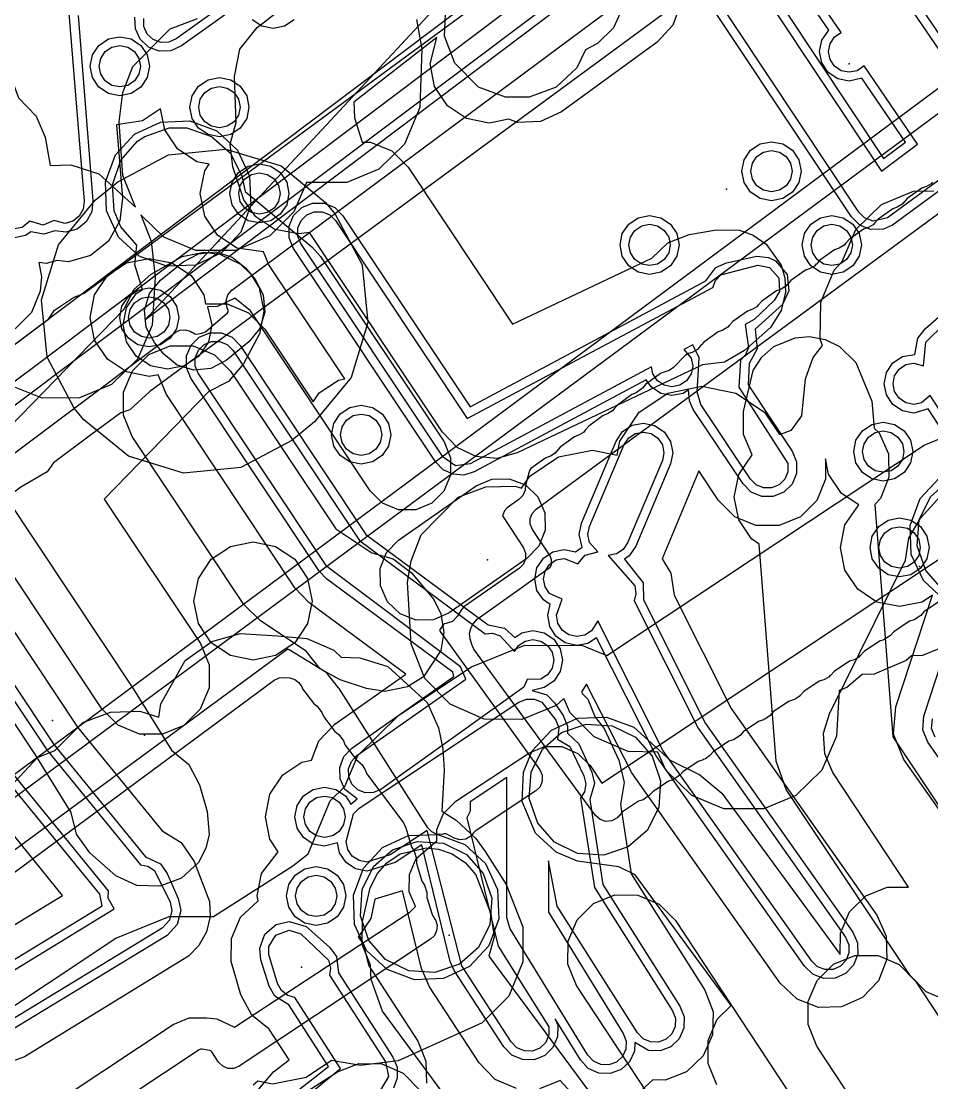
# Model space of a CAD drawing. Header units: metres. Extents: x 8738 to 9560, y -8972 to -7699.
# Drawn here: x 9391.69 to 9422.5, y -7852.86 to -7816.92 of the extents above; entities that cross this region are included whole.
import ezdxf

# ---------------------------------------------------------------- set-up
doc = ezdxf.new("R2010")
doc.units = ezdxf.units.M
for name, color, linetype in [('AI_GREENING_EXCLUSIONS', 1, 'Continuous'), ('AI_GREENING_LAWN', 82, 'Continuous'), ('AI_GREENING_REJECTED', 6, 'Continuous')]:
    doc.layers.add(name, color=color, linetype=linetype)

msp = doc.modelspace()

# ---------------------------------------------------------------- linework, layer by layer
at = {"layer": 'AI_GREENING_EXCLUSIONS'}
for points in [[(9427.791, -7802.943), (9421.407, -7807.764), (9395.87, -7827.048), (9420.413, -7800.619), (9415.448, -7764.895), (9427.791, -7802.943)], [(9407.704, -7814.197), (9408.244, -7813.657), (9409.126, -7813.248), (9410.112, -7813.209), (9411.188, -7813.657), (9411.835, -7814.356), (9412.176, -7815.273), (9412.137, -7816.259), (9411.728, -7817.141), (9411.188, -7817.681), (9410.787, -7817.889), (9410.489, -7818.505), (9409.79, -7819.152), (9408.873, -7819.493), (9408.081, -7819.493), (9407.164, -7819.152), (9406.358, -7818.346), (9406.017, -7817.429), (9406.056, -7816.443), (9406.465, -7815.561), (9407.005, -7815.021), (9407.406, -7814.813), (9407.704, -7814.197)], [(9395.027, -7819.447), (9394.644, -7819.371), (9394.32, -7819.154), (9394.103, -7818.83), (9394.027, -7818.447), (9394.103, -7818.064), (9394.32, -7817.74), (9394.644, -7817.523), (9395.027, -7817.447), (9395.41, -7817.523), (9395.734, -7817.74), (9395.951, -7818.064), (9396.027, -7818.447), (9395.951, -7818.83), (9395.734, -7819.154), (9395.41, -7819.371), (9395.027, -7819.447)], [(9394.759, -7819.094), (9394.532, -7818.942), (9394.38, -7818.715), (9394.327, -7818.447), (9394.38, -7818.179), (9394.532, -7817.952), (9394.759, -7817.8), (9395.027, -7817.747), (9395.295, -7817.8), (9395.522, -7817.952), (9395.674, -7818.179), (9395.727, -7818.447), (9395.674, -7818.715), (9395.522, -7818.942), (9395.295, -7819.094), (9395.027, -7819.147), (9394.759, -7819.094)], [(9398.014, -7820.755), (9397.689, -7820.538), (9397.473, -7820.213), (9397.397, -7819.831), (9397.473, -7819.448), (9397.689, -7819.124), (9398.014, -7818.907), (9398.397, -7818.831), (9398.779, -7818.907), (9399.104, -7819.124), (9399.32, -7819.448), (9399.397, -7819.831), (9399.32, -7820.213), (9399.104, -7820.538), (9398.779, -7820.755), (9398.397, -7820.831), (9398.014, -7820.755)], [(9397.902, -7820.326), (9397.75, -7820.099), (9397.697, -7819.831), (9397.75, -7819.563), (9397.902, -7819.336), (9398.129, -7819.184), (9398.397, -7819.131), (9398.664, -7819.184), (9398.892, -7819.336), (9399.043, -7819.563), (9399.097, -7819.831), (9399.043, -7820.099), (9398.892, -7820.326), (9398.664, -7820.477), (9398.397, -7820.531), (9398.129, -7820.477), (9397.902, -7820.326)], [(9396.409, -7820.335), (9397.395, -7820.296), (9398.312, -7820.637), (9399.011, -7821.284), (9399.42, -7822.166), (9399.459, -7823.152), (9399.118, -7824.069), (9398.471, -7824.768), (9397.589, -7825.177), (9396.603, -7825.216), (9395.686, -7824.875), (9394.987, -7824.228), (9394.578, -7823.346), (9394.539, -7822.36), (9394.88, -7821.443), (9395.527, -7820.744), (9396.409, -7820.335)], [(9397.214, -7828.591), (9396.64, -7828.705), (9396.066, -7828.591), (9395.579, -7828.266), (9395.254, -7827.779), (9395.14, -7827.205), (9395.254, -7826.631), (9395.579, -7826.144), (9395.791, -7826.003), (9395.54, -7825.173), (9395.608, -7824.508), (9395.064, -7823.886), (9394.838, -7823.345), (9394.779, -7822.459), (9395.064, -7821.626), (9395.63, -7820.982), (9395.869, -7820.821), (9396.702, -7820.536), (9397.296, -7820.536), (9398.129, -7820.821), (9398.773, -7821.387), (9399.16, -7822.167), (9399.267, -7822.688), (9401.529, -7824.562), (9401.821, -7824.886), (9405.997, -7831.165), (9406.22, -7831.706), (9406.219, -7832.291), (9405.994, -7832.831), (9405.579, -7833.244), (9405.038, -7833.467), (9404.453, -7833.466), (9403.912, -7833.241), (9403.499, -7832.826), (9399.445, -7826.731), (9398.919, -7826.295), (9398.337, -7826.582), (9397.999, -7826.591), (9398.14, -7827.205), (9398.026, -7827.779), (9397.701, -7828.266), (9397.214, -7828.591)], [(9397.182, -7832.222), (9395.316, -7831.653), (9393.811, -7830.416), (9393.487, -7830.02), (9392.57, -7828.299), (9392.382, -7826.357), (9392.951, -7824.491), (9394.188, -7822.986), (9394.956, -7822.358), (9396.677, -7821.441), (9398.619, -7821.253), (9400.485, -7821.822), (9401.99, -7823.059), (9402.314, -7823.455), (9403.23, -7825.173), (9403.419, -7827.118), (9402.85, -7828.984), (9401.613, -7830.489), (9400.845, -7831.117), (9399.124, -7832.034), (9397.182, -7832.222)], [(9416.371, -7822.707), (9416.154, -7822.383), (9416.078, -7822), (9416.154, -7821.617), (9416.371, -7821.293), (9416.695, -7821.076), (9417.078, -7821), (9417.461, -7821.076), (9417.785, -7821.293), (9418.002, -7821.617), (9418.078, -7822), (9418.002, -7822.383), (9417.785, -7822.707), (9417.461, -7822.924), (9417.078, -7823), (9416.695, -7822.924), (9416.371, -7822.707)], [(9416.583, -7822.495), (9416.431, -7822.268), (9416.378, -7822), (9416.431, -7821.732), (9416.583, -7821.505), (9416.81, -7821.353), (9417.078, -7821.3), (9417.346, -7821.353), (9417.573, -7821.505), (9417.725, -7821.732), (9417.778, -7822), (9417.725, -7822.268), (9417.573, -7822.495), (9417.346, -7822.647), (9417.078, -7822.7), (9416.81, -7822.647), (9416.583, -7822.495)], [(9399.043, -7823.46), (9398.826, -7823.136), (9398.75, -7822.753), (9398.826, -7822.37), (9399.043, -7822.046), (9399.367, -7821.829), (9399.75, -7821.753), (9400.133, -7821.829), (9400.457, -7822.046), (9400.674, -7822.37), (9400.75, -7822.753), (9400.674, -7823.136), (9400.457, -7823.46), (9400.133, -7823.677), (9399.75, -7823.753), (9399.367, -7823.677), (9399.043, -7823.46)], [(9399.255, -7823.248), (9399.103, -7823.021), (9399.05, -7822.753), (9399.103, -7822.485), (9399.255, -7822.258), (9399.482, -7822.106), (9399.75, -7822.053), (9400.018, -7822.106), (9400.245, -7822.258), (9400.397, -7822.485), (9400.45, -7822.753), (9400.397, -7823.021), (9400.245, -7823.248), (9400.018, -7823.4), (9399.75, -7823.453), (9399.482, -7823.4), (9399.255, -7823.248)], [(9406.306, -7832.263), (9405.973, -7832.11), (9405.718, -7831.847), (9400.907, -7824.614), (9400.758, -7824.253), (9400.759, -7823.863), (9400.909, -7823.503), (9401.186, -7823.228), (9401.546, -7823.079), (9401.937, -7823.08), (9402.297, -7823.23), (9402.572, -7823.506), (9406.88, -7829.983), (9414.857, -7825.716), (9415.193, -7825.261), (9415.55, -7825.103), (9416.582, -7824.88), (9416.97, -7824.918), (9417.216, -7825.031), (9417.604, -7825.492), (9417.665, -7826.047), (9417.453, -7826.509), (9416.529, -7827.349), (9416.596, -7828.019), (9416.324, -7828.515), (9416.282, -7829.234), (9417.778, -7831.482), (9417.926, -7831.843), (9417.926, -7832.233), (9417.775, -7832.593), (9417.499, -7832.869), (9417.138, -7833.017), (9416.748, -7833.016), (9416.388, -7832.866), (9416.113, -7832.59), (9414.432, -7830.063), (9414.3, -7829.771), (9414.269, -7829.404), (9414.093, -7829.522), (9413.71, -7829.598), (9413.327, -7829.522), (9413.003, -7829.305), (9412.841, -7829.063), (9407.022, -7832.175), (9406.672, -7832.286), (9406.306, -7832.263)], [(9413.442, -7829.245), (9413.215, -7829.093), (9413.063, -7828.866), (9413.016, -7828.629), (9406.881, -7831.91), (9406.38, -7831.972), (9405.968, -7831.681), (9401.157, -7824.448), (9401.053, -7824.195), (9401.053, -7823.922), (9401.158, -7823.67), (9401.352, -7823.477), (9401.604, -7823.373), (9401.878, -7823.374), (9402.13, -7823.479), (9402.322, -7823.673), (9406.781, -7830.376), (9415.089, -7825.932), (9415.177, -7825.704), (9415.366, -7825.506), (9416.611, -7825.178), (9417.006, -7825.255), (9417.327, -7825.607), (9417.35, -7826.078), (9417.163, -7826.381), (9416.488, -7827.026), (9416.189, -7827.194), (9416.301, -7827.966), (9416.201, -7828.22), (9416.031, -7828.395), (9415.977, -7829.317), (9417.632, -7831.901), (9417.631, -7832.174), (9417.526, -7832.426), (9417.333, -7832.619), (9417.08, -7832.723), (9416.807, -7832.722), (9416.555, -7832.617), (9416.362, -7832.424), (9414.682, -7829.897), (9414.566, -7829.469), (9414.633, -7828.314), (9414.42, -7827.878), (9414.113, -7828.042), (9414.357, -7828.33), (9414.41, -7828.598), (9414.357, -7828.866), (9414.205, -7829.093), (9413.978, -7829.245), (9413.71, -7829.298), (9413.442, -7829.245)], [(9412.246, -7825.204), (9412.029, -7824.88), (9411.953, -7824.497), (9412.029, -7824.114), (9412.246, -7823.79), (9412.57, -7823.573), (9412.953, -7823.497), (9413.336, -7823.573), (9413.66, -7823.79), (9413.877, -7824.114), (9413.953, -7824.497), (9413.877, -7824.88), (9413.66, -7825.204), (9413.336, -7825.421), (9412.953, -7825.497), (9412.57, -7825.421), (9412.246, -7825.204)], [(9418.736, -7825.421), (9418.412, -7825.204), (9418.195, -7824.88), (9418.119, -7824.497), (9418.195, -7824.114), (9418.412, -7823.79), (9418.736, -7823.573), (9419.119, -7823.497), (9419.502, -7823.573), (9419.826, -7823.79), (9420.043, -7824.114), (9420.119, -7824.497), (9420.043, -7824.88), (9419.826, -7825.204), (9419.502, -7825.421), (9419.119, -7825.497), (9418.736, -7825.421)], [(9412.458, -7824.992), (9412.306, -7824.765), (9412.253, -7824.497), (9412.306, -7824.229), (9412.458, -7824.002), (9412.685, -7823.85), (9412.953, -7823.797), (9413.221, -7823.85), (9413.448, -7824.002), (9413.6, -7824.229), (9413.653, -7824.497), (9413.6, -7824.765), (9413.448, -7824.992), (9413.221, -7825.144), (9412.953, -7825.197), (9412.685, -7825.144), (9412.458, -7824.992)], [(9418.624, -7824.992), (9418.472, -7824.765), (9418.419, -7824.497), (9418.472, -7824.229), (9418.624, -7824.002), (9418.851, -7823.85), (9419.119, -7823.797), (9419.387, -7823.85), (9419.614, -7824.002), (9419.766, -7824.229), (9419.819, -7824.497), (9419.766, -7824.765), (9419.614, -7824.992), (9419.387, -7825.144), (9419.119, -7825.197), (9418.851, -7825.144), (9418.624, -7824.992)], [(9396.97, -7828.569), (9396.519, -7828.198), (9396.196, -7827.804), (9395.921, -7827.287), (9395.864, -7826.705), (9396.035, -7826.145), (9396.407, -7825.693), (9397.172, -7825.067), (9397.689, -7824.792), (9398.271, -7824.735), (9398.831, -7824.906), (9399.282, -7825.277), (9399.605, -7825.671), (9399.88, -7826.187), (9399.937, -7826.77), (9399.766, -7827.33), (9399.394, -7827.782), (9398.629, -7828.408), (9398.112, -7828.683), (9397.53, -7828.74), (9396.97, -7828.569)], [(9395.317, -7827.657), (9395.1, -7827.333), (9395.024, -7826.95), (9395.1, -7826.567), (9395.317, -7826.243), (9395.641, -7826.026), (9396.024, -7825.95), (9396.407, -7826.026), (9396.731, -7826.243), (9396.948, -7826.567), (9397.024, -7826.95), (9396.948, -7827.333), (9396.731, -7827.657), (9396.407, -7827.874), (9396.024, -7827.95), (9395.641, -7827.874), (9395.317, -7827.657)], [(9395.529, -7827.445), (9395.377, -7827.218), (9395.324, -7826.95), (9395.377, -7826.682), (9395.529, -7826.455), (9395.756, -7826.303), (9396.024, -7826.25), (9396.292, -7826.303), (9396.519, -7826.455), (9396.671, -7826.682), (9396.724, -7826.95), (9396.671, -7827.218), (9396.519, -7827.445), (9396.292, -7827.597), (9396.024, -7827.65), (9395.756, -7827.597), (9395.529, -7827.445)], [(9401.03, -7844.239), (9400.954, -7843.856), (9401.03, -7843.473), (9401.247, -7843.149), (9401.571, -7842.932), (9401.954, -7842.856), (9402.337, -7842.932), (9402.661, -7843.149), (9402.849, -7843.43), (9403.058, -7843.254), (9402.636, -7842.931), (9402.478, -7842.574), (9402.469, -7842.184), (9402.61, -7841.82), (9402.879, -7841.538), (9406.331, -7839.113), (9406.298, -7838.966), (9402.024, -7835.798), (9401.786, -7835.549), (9397.435, -7829.006), (9397.286, -7828.645), (9397.287, -7828.255), (9397.437, -7827.895), (9397.713, -7827.619), (9398.074, -7827.471), (9398.464, -7827.472), (9398.825, -7827.622), (9399.1, -7827.898), (9403.355, -7834.295), (9407.489, -7837.359), (9408.043, -7837.468), (9408.389, -7837.788), (9408.624, -7837.63), (9409.007, -7837.554), (9409.39, -7837.63), (9409.714, -7837.847), (9409.931, -7838.171), (9410.007, -7838.554), (9409.931, -7838.937), (9409.714, -7839.261), (9409.39, -7839.478), (9408.983, -7839.581), (9409.474, -7839.732), (9409.749, -7840.008), (9410.026, -7840.425), (9410.175, -7840.786), (9410.174, -7841.029), (9410.562, -7841.39), (9411.002, -7842.349), (9411.09, -7842.729), (9410.928, -7843.271), (9411.37, -7846.15), (9413.979, -7850.265), (9414.119, -7850.629), (9414.11, -7851.019), (9413.952, -7851.376), (9413.669, -7851.645), (9413.305, -7851.785), (9412.915, -7851.776), (9412.448, -7851.502), (9412.436, -7851.799), (9412.274, -7852.154), (9411.988, -7852.419), (9411.622, -7852.555), (9411.232, -7852.54), (9410.877, -7852.377), (9410.612, -7852.091), (9409.754, -7850.696), (9409.842, -7850.917), (9409.838, -7851.307), (9409.684, -7851.666), (9409.405, -7851.938), (9409.043, -7852.083), (9408.653, -7852.079), (9408.294, -7851.925), (9408.021, -7851.646), (9406.342, -7849.068), (9406.209, -7848.76), (9405.241, -7844.805), (9404.345, -7845.401), (9403.389, -7845.694), (9403.006, -7845.618), (9402.682, -7845.401), (9402.465, -7845.077), (9402.398, -7844.739), (9401.954, -7844.856), (9401.571, -7844.78), (9401.247, -7844.563), (9401.03, -7844.239)], [(9401.338, -7838.253), (9399.787, -7837.223), (9399.228, -7836.665), (9395.447, -7830.98), (9395.15, -7830.258), (9395.152, -7829.478), (9395.452, -7828.758), (9396.005, -7828.207), (9396.726, -7827.91), (9397.507, -7827.912), (9398.227, -7828.212), (9398.778, -7828.765), (9402.335, -7834.114), (9403.55, -7834.92), (9404.275, -7835.119), (9404.892, -7835.598), (9405.651, -7836.497), (9405.889, -7836.982), (9405.991, -7837.613), (9405.893, -7838.233), (9405.301, -7839.125), (9404.757, -7839.461), (9403.991, -7839.613), (9403.372, -7839.515), (9402.484, -7839.226), (9401.803, -7838.844), (9401.338, -7838.253)], [(9403.052, -7841.783), (9406.734, -7839.196), (9406.559, -7838.786), (9402.036, -7835.382), (9397.684, -7828.84), (9397.58, -7828.587), (9397.581, -7828.314), (9397.686, -7828.062), (9397.88, -7827.869), (9398.132, -7827.765), (9398.405, -7827.766), (9398.657, -7827.871), (9398.85, -7828.064), (9403.134, -7834.505), (9407.392, -7837.661), (9407.636, -7837.644), (9407.895, -7837.729), (9408.377, -7838.261), (9408.512, -7838.059), (9408.739, -7837.907), (9409.007, -7837.854), (9409.275, -7837.907), (9409.502, -7838.059), (9409.654, -7838.286), (9409.707, -7838.554), (9409.654, -7838.822), (9409.502, -7839.049), (9409.275, -7839.201), (9408.806, -7839.214), (9408.697, -7839.469), (9403.856, -7842.929), (9403.607, -7843.039), (9403.334, -7843.046), (9403.079, -7842.947), (9402.881, -7842.758), (9402.771, -7842.509), (9402.764, -7842.236), (9402.863, -7841.981), (9403.052, -7841.783)], [(9402.809, -7831.845), (9402.485, -7831.628), (9402.268, -7831.304), (9402.192, -7830.921), (9402.268, -7830.538), (9402.485, -7830.214), (9402.809, -7829.997), (9403.192, -7829.921), (9403.575, -7829.997), (9403.899, -7830.214), (9404.116, -7830.538), (9404.192, -7830.921), (9404.116, -7831.304), (9403.899, -7831.628), (9403.575, -7831.845), (9403.192, -7831.921), (9402.809, -7831.845)], [(9402.924, -7831.568), (9402.697, -7831.416), (9402.545, -7831.189), (9402.492, -7830.921), (9402.545, -7830.653), (9402.697, -7830.426), (9402.924, -7830.274), (9403.192, -7830.221), (9403.46, -7830.274), (9403.687, -7830.426), (9403.839, -7830.653), (9403.892, -7830.921), (9403.839, -7831.189), (9403.687, -7831.416), (9403.46, -7831.568), (9403.192, -7831.621), (9402.924, -7831.568)], [(9409.357, -7836.515), (9409.14, -7836.191), (9409.064, -7835.808), (9409.14, -7835.425), (9409.357, -7835.101), (9409.681, -7834.884), (9410.064, -7834.808), (9410.45, -7834.887), (9410.667, -7834.729), (9410.564, -7834.301), (9410.643, -7833.918), (9411.818, -7831.14), (9412.037, -7830.818), (9412.363, -7830.603), (9412.746, -7830.53), (9413.122, -7830.606), (9413.446, -7830.823), (9413.663, -7831.147), (9413.739, -7831.53), (9413.663, -7831.913), (9412.485, -7834.698), (9412.266, -7835.02), (9412.098, -7835.131), (9412.731, -7835.942), (9412.743, -7836.508), (9414.849, -7840.703), (9419.827, -7847.766), (9419.985, -7848.123), (9419.995, -7848.513), (9419.854, -7848.877), (9419.585, -7849.16), (9419.229, -7849.318), (9418.839, -7849.328), (9418.474, -7849.187), (9418.192, -7848.918), (9413.172, -7841.794), (9411.156, -7837.804), (9410.864, -7837.988), (9410.48, -7838.054), (9410.099, -7837.967), (9409.781, -7837.742), (9409.573, -7837.411), (9409.507, -7837.027), (9409.589, -7836.67), (9409.357, -7836.515)], [(9420.858, -7832.495), (9420.475, -7832.419), (9420.151, -7832.202), (9419.934, -7831.878), (9419.858, -7831.495), (9419.934, -7831.112), (9420.151, -7830.788), (9420.475, -7830.571), (9420.858, -7830.495), (9421.241, -7830.571), (9421.565, -7830.788), (9421.782, -7831.112), (9421.858, -7831.495), (9421.782, -7831.878), (9421.565, -7832.202), (9421.241, -7832.419), (9420.858, -7832.495)], [(9409.569, -7836.303), (9409.417, -7836.076), (9409.364, -7835.808), (9409.417, -7835.54), (9409.569, -7835.313), (9409.796, -7835.161), (9410.064, -7835.108), (9410.528, -7835.292), (9410.774, -7835.004), (9411.196, -7834.888), (9410.915, -7834.571), (9410.864, -7834.303), (9410.919, -7834.035), (9412.094, -7831.257), (9412.248, -7831.031), (9412.476, -7830.881), (9412.744, -7830.83), (9413.007, -7830.883), (9413.234, -7831.035), (9413.386, -7831.262), (9413.439, -7831.53), (9413.386, -7831.798), (9412.209, -7834.581), (9412.055, -7834.807), (9411.827, -7834.957), (9411.553, -7835.007), (9412.448, -7836.043), (9412.488, -7836.314), (9412.429, -7836.551), (9414.591, -7840.858), (9419.581, -7847.939), (9419.692, -7848.189), (9419.699, -7848.462), (9419.601, -7848.717), (9419.412, -7848.914), (9419.163, -7849.025), (9418.89, -7849.032), (9418.635, -7848.934), (9418.437, -7848.745), (9413.417, -7841.621), (9411.199, -7837.221), (9410.988, -7837.562), (9410.757, -7837.708), (9410.488, -7837.754), (9410.222, -7837.693), (9409.999, -7837.535), (9409.853, -7837.304), (9409.807, -7837.035), (9409.991, -7836.493), (9409.569, -7836.303)], [(9420.59, -7832.142), (9420.363, -7831.99), (9420.211, -7831.763), (9420.158, -7831.495), (9420.211, -7831.227), (9420.363, -7831), (9420.59, -7830.848), (9420.858, -7830.795), (9421.126, -7830.848), (9421.353, -7831), (9421.505, -7831.227), (9421.558, -7831.495), (9421.505, -7831.763), (9421.353, -7831.99), (9421.126, -7832.142), (9420.858, -7832.195), (9420.59, -7832.142)], [(9423.639, -7831.968), (9424.625, -7831.929), (9425.542, -7832.27), (9426.241, -7832.917), (9426.65, -7833.799), (9426.689, -7834.785), (9426.348, -7835.702), (9425.701, -7836.401), (9424.819, -7836.81), (9423.833, -7836.849), (9422.916, -7836.508), (9422.217, -7835.861), (9421.808, -7834.979), (9421.769, -7833.993), (9422.11, -7833.076), (9422.757, -7832.377), (9423.639, -7831.968)], [(9404.052, -7834.911), (9404.457, -7834.489), (9407.081, -7832.657), (9407.617, -7832.423), (9408.203, -7832.411), (9408.748, -7832.624), (9409.17, -7833.029), (9409.405, -7833.565), (9409.417, -7834.15), (9409.204, -7834.695), (9408.798, -7835.118), (9406.174, -7836.949), (9405.638, -7837.184), (9405.053, -7837.196), (9404.508, -7836.983), (9404.086, -7836.577), (9403.851, -7836.041), (9403.839, -7835.456), (9404.052, -7834.911)], [(9421.027, -7835.662), (9420.703, -7835.445), (9420.486, -7835.121), (9420.41, -7834.738), (9420.486, -7834.355), (9420.703, -7834.031), (9421.027, -7833.814), (9421.41, -7833.738), (9421.793, -7833.814), (9422.117, -7834.031), (9422.334, -7834.355), (9422.41, -7834.738), (9422.334, -7835.121), (9422.117, -7835.445), (9421.793, -7835.662), (9421.41, -7835.738), (9421.027, -7835.662)], [(9420.915, -7835.233), (9420.763, -7835.006), (9420.71, -7834.738), (9420.763, -7834.47), (9420.915, -7834.243), (9421.142, -7834.091), (9421.41, -7834.038), (9421.678, -7834.091), (9421.905, -7834.243), (9422.057, -7834.47), (9422.11, -7834.738), (9422.057, -7835.006), (9421.905, -7835.233), (9421.678, -7835.385), (9421.41, -7835.438), (9421.142, -7835.385), (9420.915, -7835.233)], [(9400.299, -7834.704), (9400.948, -7835.138), (9401.382, -7835.787), (9401.534, -7836.552), (9401.382, -7837.317), (9400.948, -7837.966), (9400.299, -7838.4), (9399.534, -7838.552), (9398.769, -7838.4), (9398.12, -7837.966), (9397.686, -7837.317), (9397.534, -7836.552), (9397.686, -7835.787), (9398.12, -7835.138), (9398.769, -7834.704), (9399.534, -7834.552), (9400.299, -7834.704)], [(9408.782, -7839.875), (9409.055, -7839.876), (9409.307, -7839.981), (9409.776, -7840.591), (9409.88, -7840.843), (9409.834, -7841.226), (9410.257, -7841.475), (9410.729, -7842.472), (9410.79, -7842.738), (9410.745, -7843.008), (9410.616, -7843.215), (9411.083, -7846.257), (9413.725, -7850.425), (9413.824, -7850.68), (9413.817, -7850.953), (9413.706, -7851.203), (9413.509, -7851.391), (9413.254, -7851.49), (9412.981, -7851.483), (9412.731, -7851.373), (9412.543, -7851.175), (9409.822, -7846.883), (9409.527, -7845.35), (9409.527, -7847.083), (9412.06, -7851.2), (9412.155, -7851.456), (9412.145, -7851.729), (9412.031, -7851.978), (9411.83, -7852.163), (9411.574, -7852.258), (9411.301, -7852.248), (9411.053, -7852.134), (9410.867, -7851.934), (9408.231, -7847.648), (9408.127, -7847.281), (9408.127, -7842.527), (9406.884, -7843.353), (9406.878, -7843.672), (9406.767, -7843.89), (9407.832, -7848.24), (9409.547, -7850.972), (9409.544, -7851.245), (9409.437, -7851.496), (9409.241, -7851.687), (9408.988, -7851.789), (9408.715, -7851.785), (9408.463, -7851.678), (9408.273, -7851.482), (9406.594, -7848.904), (9405.431, -7844.319), (9404.179, -7845.151), (9403.389, -7845.394), (9403.121, -7845.341), (9402.894, -7845.189), (9402.742, -7844.962), (9402.689, -7844.694), (9402.934, -7843.761), (9403.127, -7843.569), (9408.529, -7839.979), (9408.782, -7839.875)], [(9410.805, -7840.721), (9411.691, -7840.78), (9412.471, -7841.167), (9413.037, -7841.811), (9413.322, -7842.644), (9413.263, -7843.53), (9412.876, -7844.31), (9412.232, -7844.876), (9411.399, -7845.161), (9410.513, -7845.102), (9409.733, -7844.715), (9409.167, -7844.071), (9408.882, -7843.238), (9408.941, -7842.352), (9409.328, -7841.572), (9409.972, -7841.006), (9410.805, -7840.721)], [(9401.686, -7844.503), (9401.459, -7844.351), (9401.307, -7844.124), (9401.254, -7843.856), (9401.307, -7843.588), (9401.459, -7843.361), (9401.686, -7843.209), (9401.954, -7843.156), (9402.222, -7843.209), (9402.449, -7843.361), (9402.601, -7843.588), (9402.654, -7843.856), (9402.601, -7844.124), (9402.449, -7844.351), (9402.222, -7844.503), (9401.954, -7844.556), (9401.686, -7844.503)], [(9404.8, -7844.492), (9405.786, -7844.453), (9406.703, -7844.794), (9407.402, -7845.441), (9407.811, -7846.323), (9407.85, -7847.309), (9407.509, -7848.226), (9406.862, -7848.925), (9405.98, -7849.334), (9404.994, -7849.373), (9404.077, -7849.032), (9403.378, -7848.385), (9402.969, -7847.503), (9402.93, -7846.517), (9403.271, -7845.6), (9403.918, -7844.901), (9404.8, -7844.492)], [(9405.979, -7844.752), (9406.759, -7845.139), (9407.325, -7845.783), (9407.61, -7846.616), (9407.551, -7847.502), (9407.164, -7848.282), (9406.52, -7848.848), (9405.687, -7849.133), (9404.801, -7849.074), (9404.021, -7848.687), (9403.455, -7848.044), (9403.17, -7847.21), (9403.228, -7846.324), (9403.616, -7845.544), (9404.259, -7844.978), (9405.093, -7844.693), (9405.979, -7844.752)], [(9401.289, -7847.462), (9400.965, -7847.246), (9400.748, -7846.921), (9400.672, -7846.539), (9400.748, -7846.156), (9400.965, -7845.831), (9401.289, -7845.615), (9401.672, -7845.539), (9402.055, -7845.615), (9402.379, -7845.831), (9402.596, -7846.156), (9402.672, -7846.539), (9402.596, -7846.921), (9402.379, -7847.246), (9402.055, -7847.462), (9401.672, -7847.539), (9401.289, -7847.462)], [(9401.404, -7847.185), (9401.177, -7847.034), (9401.025, -7846.806), (9400.972, -7846.539), (9401.025, -7846.271), (9401.177, -7846.044), (9401.404, -7845.892), (9401.672, -7845.839), (9401.94, -7845.892), (9402.167, -7846.044), (9402.319, -7846.271), (9402.372, -7846.539), (9402.319, -7846.806), (9402.167, -7847.034), (9401.94, -7847.185), (9401.672, -7847.239), (9401.404, -7847.185)], [(9400.758, -7847.7), (9401.156, -7847.825), (9402.086, -7848.716), (9402.155, -7848.98), (9402.121, -7849.222), (9404.016, -7852.16), (9404.118, -7852.656), (9403.858, -7853.091), (9401.648, -7854.749), (9401.375, -7854.769), (9401.116, -7854.683), (9400.909, -7854.505), (9400.786, -7854.261), (9400.766, -7853.988), (9400.852, -7853.729), (9402.492, -7852.381), (9400.945, -7849.981), (9400.71, -7849.912), (9400.498, -7849.74), (9400.367, -7849.5), (9400.069, -7848.526), (9400.074, -7848.253), (9400.31, -7847.863), (9400.758, -7847.7)]]:
    msp.add_lwpolyline(points, close=True, dxfattribs=at)
for points in [[(9333.088, -7871.645), (9364.359, -7848.05), (9391.502, -7827.84), (9428.723, -7799.764)], [(9333.683, -7872.449), (9364.962, -7848.849), (9392.102, -7828.64), (9429.904, -7800.137)], [(9335.234, -7870.01), (9362.139, -7849.734), (9362.899, -7849.006), (9363.245, -7848.891), (9365.487, -7847.211), (9365.693, -7846.912), (9366.61, -7846.383), (9389.296, -7829.48), (9390.041, -7828.782), (9390.381, -7828.672), (9391.693, -7827.695), (9392.609, -7827.004), (9392.813, -7826.704), (9393.465, -7826.275), (9393.817, -7826.132), (9424.276, -7803.709)], [(9335.234, -7870.01), (9362.139, -7849.734), (9362.899, -7849.006), (9363.245, -7848.891), (9365.487, -7847.211), (9365.693, -7846.912), (9366.61, -7846.383), (9389.296, -7829.48), (9390.041, -7828.782), (9390.381, -7828.672), (9391.693, -7827.695), (9392.609, -7827.004), (9392.813, -7826.704), (9393.465, -7826.275), (9393.817, -7826.132), (9424.276, -7803.709)], [(9427.307, -7806.445), (9396.043, -7829.461), (9395.367, -7830.08), (9395.065, -7830.18), (9394.084, -7830.902), (9392.779, -7831.876), (9392.573, -7832.175), (9391.673, -7832.697), (9368.959, -7849.621), (9368.225, -7850.305), (9367.899, -7850.411), (9366.754, -7851.264), (9365.644, -7852.1), (9365.452, -7852.383), (9364.585, -7852.899), (9337.717, -7873.147)], [(9427.307, -7806.445), (9396.043, -7829.461), (9395.367, -7830.08), (9395.065, -7830.18), (9394.084, -7830.902), (9392.779, -7831.876), (9392.573, -7832.175), (9391.673, -7832.697), (9368.959, -7849.621), (9368.225, -7850.305), (9367.899, -7850.411), (9366.754, -7851.264), (9365.644, -7852.1), (9365.452, -7852.383), (9364.585, -7852.899), (9337.717, -7873.147)], [(9418.607, -7811.837), (9423.171, -7818.515)], [(9418.854, -7811.668), (9423.203, -7818.029)], [(9415.036, -7813.319), (9420.795, -7821.996), (9422.022, -7821.087), (9420.209, -7818.434), (9419.974, -7818.597), (9419.706, -7818.65), (9419.438, -7818.597), (9419.211, -7818.445), (9419.059, -7818.218), (9419.006, -7817.95), (9419.059, -7817.682), (9419.211, -7817.455), (9419.437, -7817.304), (9416.625, -7813.191)], [(9415.286, -7813.153), (9420.87, -7821.567), (9421.612, -7821.018), (9420.128, -7818.848), (9419.706, -7818.95), (9419.323, -7818.874), (9418.999, -7818.657), (9418.782, -7818.333), (9418.706, -7817.95), (9418.782, -7817.567), (9419.021, -7817.228), (9416.378, -7813.36)], [(9414.006, -7816.32), (9413.737, -7817.053), (9413.208, -7817.627), (9409.968, -7819.987), (9409.259, -7820.314), (9408.48, -7820.346), (9408.187, -7820.238), (9407.526, -7820.37), (9406.761, -7820.218), (9406.112, -7819.784), (9405.678, -7819.135), (9405.526, -7818.37), (9405.753, -7817.473), (9402.944, -7819.66), (9402.965, -7820.195), (9403.225, -7821.013), (9403.511, -7821.013), (9404.231, -7821.313), (9404.782, -7821.866), (9408.317, -7827.182), (9413.024, -7824.943), (9413.568, -7824.424), (9414.295, -7824.142), (9415.215, -7823.981), (9415.996, -7824), (9416.453, -7824.162), (9416.9, -7824.467), (9417.408, -7825.186), (9417.53, -7825.607), (9417.555, -7826.092), (9417.408, -7826.717), (9417.045, -7827.291), (9416.166, -7828.074), (9415.488, -7828.461), (9414.742, -7828.555), (9408.471, -7831.539), (9407.786, -7831.725), (9407.079, -7831.66), (9406.439, -7831.352), (9405.947, -7830.84), (9401.448, -7824.073), (9401.081, -7824.123), (9400.276, -7823.979), (9399.627, -7823.545), (9399.226, -7822.97), (9398.851, -7821.854), (9398.762, -7821.079), (9398.969, -7820.355), (9398.906, -7818.794), (9398.906, -7818.794), (9399.09, -7817.872), (9399.676, -7817.136), (9404.508, -7813.372)], [(9422.786, -7822.637), (9421.172, -7823.83), (9420.861, -7823.967), (9420.421, -7823.977), (9420.061, -7823.827), (9419.786, -7823.55), (9413.62, -7814.259)], [(9422.813, -7822.244), (9421.006, -7823.58), (9420.516, -7823.689), (9420.228, -7823.578), (9420.036, -7823.384), (9413.87, -7814.093)], [(9401.024, -7814.585), (9396.935, -7817.516), (9396.686, -7817.629), (9396.413, -7817.638), (9396.157, -7817.542), (9395.958, -7817.355), (9395.845, -7817.106), (9395.836, -7816.833)], [(9393.259, -7816.083), (9393.821, -7823.013), (9393.79, -7823.284), (9393.657, -7823.523), (9393.443, -7823.693), (9393.18, -7823.767), (9392.797, -7823.673), (9392.433, -7823.828), (9391.982, -7823.697), (9391.719, -7823.903), (9391.451, -7823.956)], [(9389.819, -7816.46), (9390.544, -7817.263), (9390.853, -7818.051), (9391.218, -7818.462), (9391.601, -7819.511), (9392.197, -7820.14), (9392.497, -7820.85), (9392.675, -7821.803), (9393.366, -7821.784), (9394.315, -7822.084), (9395.559, -7823.218), (9395.129, -7822.148), (9395.001, -7820.329), (9395.131, -7819.331), (9395.47, -7818.456), (9396.729, -7817.177), (9397.66, -7816.827)], [(9399.232, -7816.238), (9397.11, -7817.76), (9396.754, -7817.921), (9396.364, -7817.934), (9395.999, -7817.796), (9395.714, -7817.53), (9395.553, -7817.174), (9395.54, -7816.784)], [(9393.613, -7816.732), (9394.12, -7822.989), (9394.076, -7823.376), (9393.886, -7823.717), (9393.58, -7823.96), (9393.205, -7824.066), (9392.825, -7824.022), (9392.457, -7824.127), (9392.021, -7824.055), (9391.834, -7824.18), (9391.451, -7824.256)], [(9405.063, -7816.866), (9405.245, -7817.855), (9405.18, -7819.847), (9404.665, -7821.079), (9403.788, -7821.934), (9402.704, -7822.387), (9401.349, -7822.385), (9400.916, -7823.38), (9400.106, -7824.19), (9398.955, -7824.688), (9397.605, -7824.688), (9396.521, -7824.235), (9395.741, -7823.476), (9396.087, -7824.37), (9396.22, -7825.587), (9396.126, -7827.213), (9395.628, -7828.364), (9394.751, -7829.219), (9393.667, -7829.672), (9392.398, -7829.689), (9391.493, -7829.327)], [(9400.925, -7816.875), (9400.601, -7817.092), (9400.218, -7817.168), (9399.835, -7817.092), (9399.511, -7816.875)], [(9399.721, -7853.088), (9400.23, -7852.497), (9400.756, -7852.087), (9400.084, -7851.045), (9399.499, -7850.572), (9399.126, -7849.887), (9398.79, -7848.759), (9398.803, -7847.978), (9399.113, -7847.262), (9399.706, -7846.707), (9399.672, -7846.539), (9399.824, -7845.773), (9400.385, -7845.039), (9400.106, -7844.621), (9399.954, -7843.856), (9400.106, -7843.091), (9400.54, -7842.442), (9401.189, -7842.008), (9401.51, -7841.944), (9401.766, -7841.284), (9402.304, -7840.72), (9404.707, -7839.032), (9401.428, -7836.602), (9400.954, -7836.102), (9396.602, -7829.56), (9396.326, -7828.89), (9396.024, -7828.95), (9395.259, -7828.798), (9394.61, -7828.364), (9394.176, -7827.715), (9394.024, -7826.95), (9394.176, -7826.185), (9394.61, -7825.536), (9395.259, -7825.102), (9396.024, -7824.95), (9396.789, -7825.102), (9397.438, -7825.536), (9397.872, -7826.185), (9397.932, -7826.49), (9398.662, -7826.491), (9399.382, -7826.791), (9399.933, -7827.344), (9401.574, -7829.812), (9401.778, -7829.507), (9402.427, -7829.073), (9402.643, -7829.03), (9400.074, -7825.168), (9399.892, -7824.725), (9398.985, -7824.601), (9398.336, -7824.167), (9397.902, -7823.518), (9397.75, -7822.753), (9397.902, -7821.988), (9398.053, -7821.762), (9397.631, -7821.678), (9396.982, -7821.245), (9396.549, -7820.596), (9396.407, -7819.884), (9395.792, -7820.295), (9394.916, -7820.425), (9395.117, -7822.908), (9395.027, -7823.683), (9394.648, -7824.365), (9394.036, -7824.849), (9393.286, -7825.063), (9392.906, -7825.019), (9392.538, -7825.124), (9392.282, -7825.094), (9392.373, -7825.58), (9392.336, -7826.065), (9392.035, -7826.785), (9391.482, -7827.335)], [(9422.928, -7838.089), (9422.191, -7838.397), (9421.818, -7838.414), (9421.638, -7838.572), (9420.554, -7839.025), (9420.144, -7839.042), (9419.623, -7839.486), (9419.363, -7839.587), (9419.273, -7841.126), (9418.775, -7842.276), (9417.898, -7843.132), (9416.814, -7843.585), (9415.463, -7843.585), (9414.38, -7843.132), (9413.503, -7842.276), (9413.231, -7841.668), (9412.228, -7841.651), (9411.078, -7841.153), (9410.268, -7840.343), (9410.048, -7839.858), (9409.79, -7840.095), (9408.625, -7840.564), (9408.625, -7840.564), (9407.356, -7840.548), (9406.205, -7840.05), (9405.35, -7839.172), (9404.88, -7838.007), (9404.765, -7835.918), (9404.881, -7835.191), (9405.221, -7834.316), (9406.48, -7833.037), (9407.411, -7832.686), (9408.405, -7832.66), (9408.623, -7832.729), (9408.896, -7832.321), (9409.869, -7831.671), (9411.017, -7831.442), (9411.855, -7831.609), (9411.949, -7831.135), (9412.599, -7830.162), (9413.573, -7829.512), (9414.721, -7829.283), (9415.869, -7829.512), (9416.842, -7830.162), (9417.346, -7830.916), (9417.749, -7830.764), (9418.107, -7830.279), (9418.23, -7829.027), (9418.491, -7828.303), (9418.802, -7827.906), (9418.727, -7827.692), (9418.741, -7826.434), (9419.195, -7825.351), (9419.467, -7825.06), (9419.934, -7823.978), (9420.802, -7823.129), (9421.885, -7822.675), (9422.565, -7822.661)], [(9390.51, -7831.472), (9395.171, -7826.676), (9395.171, -7826.676), (9395.501, -7826), (9396.085, -7825.482), (9397.135, -7824.89), (9397.872, -7824.738), (9398.408, -7824.804), (9399.109, -7825.145), (9399.458, -7825.484), (9399.737, -7825.946), (9399.9, -7826.738), (9399.748, -7827.503), (9399.207, -7828.517), (9398.706, -7829.115), (9398.04, -7829.464), (9394.503, -7833.103), (9397.754, -7837.99), (9398.051, -7838.711), (9398.049, -7839.492), (9397.749, -7840.212), (9397.196, -7840.763), (9396.474, -7841.06), (9395.694, -7841.058), (9394.974, -7840.758), (9394.423, -7840.205), (9390.279, -7833.974)], [(9422.866, -7830.79), (9422.383, -7830.043), (9421.888, -7830.194), (9421.505, -7830.118), (9421.181, -7829.901), (9420.964, -7829.577), (9420.888, -7829.194), (9420.964, -7828.811), (9421.181, -7828.487), (9421.505, -7828.27), (9421.928, -7828.202), (9422.028, -7827.655), (9422.282, -7827.323), (9422.739, -7826.933)], [(9423.186, -7830.732), (9422.448, -7829.592), (9422.156, -7829.841), (9421.888, -7829.894), (9421.62, -7829.841), (9421.393, -7829.689), (9421.241, -7829.462), (9421.188, -7829.194), (9421.241, -7828.926), (9421.393, -7828.699), (9421.62, -7828.547), (9421.888, -7828.494), (9422.219, -7828.59), (9422.299, -7827.784), (9422.934, -7827.162)], [(9423.034, -7850.089), (9422.314, -7849.789), (9421.763, -7849.236), (9417.568, -7842.93), (9417.24, -7841.979), (9416.661, -7834.622), (9416.401, -7834.448), (9415.967, -7833.799), (9415.815, -7833.034), (9415.967, -7832.269), (9415.967, -7832.269), (9416.424, -7831.605), (9416.133, -7830.912), (9416.13, -7830.131), (9416.459, -7828.752), (9416.751, -7828.298), (9417.154, -7827.938), (9417.874, -7827.637), (9418.358, -7827.599), (9418.89, -7827.695), (9419.377, -7827.93), (9419.931, -7828.479), (9420.471, -7829.79), (9420.555, -7830.703), (9420.717, -7830.859), (9421.03, -7831.573), (9421.045, -7832.354), (9420.761, -7833.08), (9420.568, -7833.282), (9421.187, -7841.148), (9425.093, -7847.021)], [(9388.102, -7854.24), (9388.854, -7852.44), (9390.238, -7851.064), (9394.894, -7847.973), (9396.699, -7847.231), (9398.195, -7847.236), (9400.878, -7845.514), (9401.399, -7845.109), (9402.147, -7843.319), (9402.642, -7842.828), (9403.08, -7841.785), (9404.466, -7840.412), (9406.93, -7838.782), (9408.736, -7838.044), (9410.687, -7838.054), (9411.506, -7838.398), (9422.239, -7831.271), (9424.044, -7830.529)], [(9425.498, -7847.513), (9421.552, -7841.913), (9421.209, -7841.058), (9421.286, -7840.14), (9422.522, -7836.354), (9422.175, -7836.586), (9421.41, -7836.738), (9420.645, -7836.586), (9419.996, -7836.152), (9419.562, -7835.503), (9419.41, -7834.738), (9419.562, -7833.973), (9420.03, -7833.301), (9419.444, -7832.909), (9419.01, -7832.26), (9418.907, -7831.743), (9418.906, -7832.43), (9418.606, -7833.151), (9418.053, -7833.701), (9417.331, -7833.998), (9416.551, -7833.997), (9415.831, -7833.697), (9415.28, -7833.144), (9414.616, -7832.146), (9413.382, -7835.122), (9413.672, -7835.606), (9413.783, -7836.349), (9415.71, -7840.188), (9420.644, -7847.19), (9420.961, -7847.903), (9420.98, -7848.684), (9420.699, -7849.412), (9420.161, -7849.977), (9419.448, -7850.293), (9418.668, -7850.313), (9417.94, -7850.032), (9417.374, -7849.494), (9412.354, -7842.37), (9410.822, -7839.368), (9410.652, -7839.623), (9410.679, -7839.691), (9410.859, -7839.871), (9411.113, -7840.489), (9411.417, -7840.871), (9411.914, -7841.938), (9412.09, -7842.698), (9411.966, -7843.44), (9412.327, -7845.791), (9414.823, -7849.729), (9415.104, -7850.457), (9415.086, -7851.237), (9414.77, -7851.951), (9414.205, -7852.489), (9413.477, -7852.771), (9413.061, -7852.761), (9412.511, -7853.271)], [(9422.86, -7836.163), (9422.294, -7835.519), (9422.009, -7834.686), (9422.068, -7833.8), (9422.455, -7833.02), (9422.455, -7833.02), (9423.099, -7832.454)], [(9391.137, -7832.979), (9395.496, -7839.534), (9396.781, -7841.604), (9397.358, -7842.087), (9397.718, -7842.779), (9397.718, -7842.779), (9397.98, -7843.675), (9398.049, -7844.453), (9397.938, -7844.926), (9397.685, -7845.403), (9397.115, -7845.936), (9396.384, -7846.21), (9395.604, -7846.183), (9394.894, -7845.86), (9394.018, -7845.073), (9393.559, -7844.443), (9393.382, -7843.712), (9392.148, -7841.723), (9387.806, -7835.195)], [(9415.222, -7852.938), (9414.929, -7852.215), (9414.934, -7851.434), (9415.238, -7850.715), (9415.71, -7850.25), (9412.466, -7845.819), (9411.907, -7845.549), (9410.512, -7845.362), (9409.789, -7845.06), (9409.09, -7844.413), (9408.642, -7843.337), (9408.681, -7842.351), (9408.983, -7841.628), (9409.63, -7840.929), (9410.512, -7840.52), (9411.498, -7840.481), (9412.415, -7840.822), (9413.643, -7841.946), (9414.653, -7842.432), (9415.399, -7843.053), (9419.402, -7848.522), (9419.407, -7847.797), (9419.711, -7847.078), (9420.266, -7846.53), (9420.989, -7846.236), (9421.714, -7846.241), (9419.157, -7842.356), (9418.882, -7841.721), (9418.84, -7841.031), (9419.035, -7840.368), (9421.612, -7835.165), (9421.719, -7834.421), (9422.116, -7833.749), (9422.913, -7832.883)], [(9392.174, -7853.98), (9396.83, -7850.888), (9397.371, -7850.666), (9397.371, -7850.666), (9397.957, -7850.668), (9398.311, -7850.697), (9398.905, -7850.976), (9404.843, -7847.083), (9405.028, -7846.9), (9404.823, -7846.399), (9404.825, -7845.813), (9405.051, -7845.273), (9405.752, -7844.671), (9405.754, -7844.283), (9405.98, -7843.743), (9406.396, -7843.332), (9408.861, -7841.702), (9409.402, -7841.48), (9409.988, -7841.483), (9410.527, -7841.71), (9410.939, -7842.126), (9411.331, -7842.719), (9424.175, -7834.186)], [(9389.279, -7834.323), (9393.6, -7840.82), (9396.465, -7844.329), (9397.099, -7844.733), (9397.547, -7845.373), (9398.067, -7846.724), (9398.081, -7847.233), (9397.955, -7847.758), (9397.706, -7848.211), (9397.356, -7848.581), (9391.808, -7851.986), (9391.18, -7852.216)], [(9426.92, -7847.795), (9422.369, -7841.337), (9422.198, -7840.909), (9422.236, -7840.45), (9424.218, -7834.384)], [(9388.447, -7834.877), (9392.795, -7841.415), (9395.896, -7845.213), (9396.407, -7845.455), (9396.631, -7845.775), (9397.007, -7846.63), (9397.091, -7847.032), (9396.972, -7847.506), (9396.625, -7847.878), (9391.288, -7851.132)], [(9388.197, -7835.043), (9392.553, -7841.593), (9395.729, -7845.482), (9395.97, -7845.525), (9396.2, -7845.671), (9396.732, -7846.751), (9396.791, -7847.032), (9396.708, -7847.363), (9396.465, -7847.624), (9391.131, -7850.876)], [(9391.047, -7843.136), (9392.239, -7841.854), (9392.833, -7841.61), (9393.777, -7840.663), (9394.708, -7840.313), (9395.702, -7840.286), (9396.344, -7840.489), (9396.412, -7840.032), (9397.241, -7838.564), (9398.141, -7837.919), (9399.099, -7837.652), (9400.364, -7837.734), (9401.356, -7837.817), (9402.265, -7838.219), (9402.512, -7838.448), (9403.148, -7838.474), (9404.096, -7838.774), (9405.422, -7839.985), (9405.807, -7840.841), (9405.962, -7841.56), (9406.001, -7842.277), (9405.924, -7843.665), (9406.404, -7843.973), (9407.069, -7844.597), (9407.388, -7845.036), (9408.101, -7846.156), (9408.661, -7847.585), (9408.661, -7848.772), (9408.194, -7849.926), (9407.288, -7850.832), (9404.448, -7852.124), (9403.168, -7852.283), (9402.191, -7852.11), (9401.336, -7852.68), (9400.188, -7852.909), (9399.692, -7852.81), (9399.54, -7852.94)], [(9422.615, -7841.164), (9422.494, -7840.865), (9422.521, -7840.544)], [(9390.403, -7849.68), (9394.839, -7846.975), (9394.638, -7846.612), (9394.645, -7846.367), (9391.407, -7842.397)], [(9390.246, -7849.424), (9394.425, -7846.877), (9394.347, -7846.478), (9391.157, -7842.563)], [(9389.726, -7848.57), (9393.09, -7846.519), (9390.324, -7843.117)], [(9407.46, -7855.237), (9403.92, -7850.441), (9403.533, -7849.372), (9403.504, -7848.886), (9403.227, -7848.187), (9403.238, -7847.406), (9403.5, -7846.259), (9403.744, -7845.777), (9404.067, -7845.413), (9404.516, -7845.114), (9405.39, -7844.913), (9405.81, -7844.958), (9406.269, -7845.116), (9406.718, -7845.417), (9407.07, -7845.827), (9407.585, -7847.148), (9407.689, -7847.921), (9407.516, -7848.577), (9411.557, -7854.053)], [(9408.446, -7853.057), (9407.729, -7852.75), (9407.183, -7852.192), (9405.504, -7849.614), (9405.237, -7848.998), (9404.592, -7846.36), (9403.652, -7846.642), (9403.52, -7847.304), (9403.096, -7847.938), (9403.256, -7848.149), (9403.445, -7848.877), (9405.108, -7851.456), (9405.386, -7852.137), (9405.399, -7852.873)], [(9418.121, -7861.172), (9410.482, -7849.567), (9410.189, -7848.844), (9410.194, -7848.064), (9410.498, -7847.345), (9411.053, -7846.797), (9411.776, -7846.503), (9412.557, -7846.509), (9413.276, -7846.812), (9413.824, -7847.368), (9420.727, -7857.857)], [(9400.846, -7853.286), (9402.092, -7852.313), (9400.748, -7850.23), (9400.267, -7849.932), (9400.081, -7849.589), (9399.803, -7848.698), (9399.762, -7848.31), (9399.936, -7847.831), (9399.936, -7847.831), (9400.322, -7847.5), (9400.758, -7847.4), (9401.327, -7847.578), (9402.121, -7848.274), (9402.356, -7848.585), (9402.429, -7849.146), (9404.268, -7851.998), (9404.407, -7852.338), (9404.413, -7852.706), (9404.286, -7853.052)], [(9422.355, -7857.311), (9418.608, -7851.619), (9418.314, -7850.896), (9418.32, -7850.115), (9418.623, -7849.396), (9419.179, -7848.848), (9419.902, -7848.555), (9420.682, -7848.56), (9421.401, -7848.864), (9421.949, -7849.419), (9424.987, -7854.034)], [(9396.996, -7855.959), (9402.389, -7852.495), (9403.116, -7852.209), (9403.896, -7852.223), (9404.611, -7852.535), (9405.153, -7853.096)], [(9410.291, -7853.187), (9409.921, -7852.788), (9409.226, -7853.066)]]:
    msp.add_lwpolyline(points, dxfattribs=at)
at = {"layer": 'AI_GREENING_LAWN'}
for points in [[(9430.594, -7800.53), (9334.102, -7873.009)], [(9358.486, -7856.305), (9396.899, -7827.466), (9397.06, -7827.386), (9397.239, -7827.368), (9397.413, -7827.414), (9397.469, -7827.454), (9397.472, -7827.449), (9397.568, -7827.51), (9397.623, -7827.515), (9397.799, -7827.489), (9397.923, -7827.433), (9398.67, -7826.795), (9398.698, -7826.76), (9398.692, -7826.715), (9398.65, -7826.597), (9398.623, -7826.388), (9398.685, -7826.187), (9398.823, -7826.029), (9427.38, -7804.788)], [(9379.893, -7853.336), (9379.547, -7852.82), (9379.519, -7852.795), (9379.411, -7852.655), (9379.358, -7852.488), (9379.366, -7852.312), (9379.435, -7852.149), (9379.556, -7852.021), (9426.857, -7816.976)], [(9424.842, -7817.614), (9378.44, -7852.102), (9372.854, -7856.286)], [(9422.749, -7836.574), (9422.231, -7836.919), (9422.126, -7837.041), (9421.903, -7837.189), (9421.75, -7837.239), (9421.212, -7837.596), (9421.107, -7837.718), (9420.883, -7837.866), (9420.731, -7837.915), (9420.212, -7838.259), (9420.089, -7838.394), (9420.084, -7838.389), (9420.035, -7838.449), (9419.869, -7838.541), (9419.712, -7838.592), (9419.193, -7838.935), (9419.07, -7839.07), (9419.065, -7839.066), (9419.016, -7839.126), (9418.85, -7839.218), (9418.693, -7839.269), (9418.174, -7839.612), (9418.05, -7839.747), (9418.049, -7839.745), (9418.015, -7839.789), (9417.878, -7839.88), (9417.825, -7839.894), (9417.826, -7839.896), (9417.653, -7839.957), (9417.135, -7840.303), (9417.027, -7840.428), (9416.878, -7840.545), (9416.804, -7840.567), (9416.807, -7840.573), (9416.634, -7840.634), (9416.116, -7840.979), (9416.012, -7841.101), (9415.788, -7841.249), (9415.635, -7841.299), (9415.098, -7841.656), (9414.989, -7841.781), (9414.84, -7841.899), (9414.766, -7841.92), (9414.768, -7841.926), (9414.596, -7841.987), (9414.078, -7842.333), (9413.973, -7842.454), (9413.75, -7842.602), (9413.597, -7842.652), (9413.059, -7843.009), (9412.954, -7843.131), (9412.731, -7843.279), (9412.578, -7843.329), (9412.04, -7843.686), (9411.91, -7843.837), (9411.904, -7843.832), (9411.854, -7843.899), (9411.674, -7843.999), (9411.47, -7844.018), (9411.275, -7843.954), (9411.122, -7843.816), (9407.01, -7838.179), (9406.933, -7838.022), (9406.878, -7837.83), (9406.86, -7837.654), (9406.905, -7837.482), (9406.961, -7837.363), (9407.123, -7837.167), (9409.585, -7835.405), (9409.621, -7835.363), (9409.633, -7835.308), (9409.63, -7835.158), (9409.63, -7835.158), (9409.589, -7835.027), (9408.99, -7834.128), (9408.917, -7833.953), (9408.913, -7833.764), (9408.981, -7833.587), (9409.109, -7833.448), (9427.416, -7819.973)], [(9422.528, -7822.366), (9422.482, -7822.427), (9422.318, -7822.523), (9422.162, -7822.579), (9421.669, -7822.926), (9421.55, -7823.064), (9421.545, -7823.06), (9421.498, -7823.121), (9421.334, -7823.217), (9421.179, -7823.273), (9420.685, -7823.619), (9420.566, -7823.758), (9420.561, -7823.754), (9420.514, -7823.814), (9420.35, -7823.911), (9420.195, -7823.967), (9419.701, -7824.313), (9419.582, -7824.452), (9419.577, -7824.447), (9419.53, -7824.508), (9419.367, -7824.605), (9419.211, -7824.66), (9418.717, -7825.007), (9418.598, -7825.146), (9418.593, -7825.141), (9418.546, -7825.202), (9418.383, -7825.299), (9418.227, -7825.354), (9417.734, -7825.701), (9417.614, -7825.839), (9417.609, -7825.835), (9417.563, -7825.896), (9417.399, -7825.993), (9417.243, -7826.048), (9416.75, -7826.395), (9416.631, -7826.533), (9416.626, -7826.529), (9416.579, -7826.59), (9416.415, -7826.687), (9416.26, -7826.742), (9415.766, -7827.089), (9415.647, -7827.227), (9415.642, -7827.223), (9415.595, -7827.284), (9415.431, -7827.38), (9415.276, -7827.436), (9414.782, -7827.783), (9414.704, -7827.874), (9414.701, -7827.878), (9414.575, -7828.038), (9414.396, -7828.134), (9414.264, -7828.173), (9414.158, -7828.237), (9413.756, -7828.65), (9413.613, -7828.752), (9413.444, -7828.799), (9413.439, -7828.799), (9413.316, -7828.846), (9412.812, -7829.218), (9412.713, -7829.344), (9412.497, -7829.503), (9412.347, -7829.56), (9411.861, -7829.917), (9411.745, -7830.058), (9411.74, -7830.054), (9411.694, -7830.115), (9411.533, -7830.215), (9411.378, -7830.274), (9410.892, -7830.631), (9410.776, -7830.772), (9410.771, -7830.768), (9410.725, -7830.83), (9410.564, -7830.93), (9410.409, -7830.988), (9409.923, -7831.345), (9409.807, -7831.486), (9409.802, -7831.482), (9409.756, -7831.544), (9409.594, -7831.644), (9409.44, -7831.703), (9408.937, -7832.071), (9408.909, -7832.1), (9408.892, -7832.137), (9408.755, -7832.636), (9408.741, -7832.752), (9408.737, -7832.752), (9408.738, -7832.798), (9408.666, -7832.976), (9408.533, -7833.114), (9408.131, -7833.396), (9408.048, -7833.496), (9407.988, -7833.631), (9407.978, -7833.668), (9407.994, -7833.704), (9408.683, -7834.753), (9408.755, -7834.931), (9408.756, -7835.122), (9408.684, -7835.3), (9408.551, -7835.438), (9406.67, -7836.753), (9406.601, -7836.826), (9406.445, -7837.081), (9406.286, -7837.242), (9406.073, -7837.316), (9406.007, -7837.323), (9405.98, -7837.35), (9405.867, -7837.501), (9405.848, -7837.544), (9405.866, -7837.586), (9409.235, -7842.272), (9409.317, -7842.454), (9409.321, -7842.654), (9409.247, -7842.839), (9409.106, -7842.98), (9407.051, -7844.344), (9406.997, -7844.396), (9406.909, -7844.514), (9406.735, -7844.616), (9406.534, -7844.64), (9406.34, -7844.583), (9406.088, -7844.448), (9406.044, -7844.435), (9405.985, -7844.44), (9405.932, -7844.457), (9405.747, -7844.444), (9405.579, -7844.365), (9405.452, -7844.229), (9402.447, -7839.513), (9402.431, -7839.49), (9402.042, -7839.006), (9401.978, -7838.949), (9400.758, -7838.203), (9400.716, -7838.187), (9400.676, -7838.206), (9381.938, -7851.998)], [(9383.163, -7851.872), (9400.253, -7839.234), (9400.42, -7839.154), (9400.605, -7839.139), (9400.605, -7839.139), (9400.778, -7839.158), (9400.946, -7839.208), (9401.087, -7839.313), (9401.183, -7839.46), (9401.212, -7839.527), (9401.579, -7840.011), (9401.706, -7840.108), (9401.868, -7840.322), (9401.926, -7840.472), (9402.306, -7840.975), (9402.434, -7841.073), (9402.595, -7841.287), (9402.654, -7841.436), (9403.019, -7841.921), (9403.161, -7842.036), (9403.157, -7842.041), (9403.219, -7842.086), (9403.321, -7842.247), (9403.381, -7842.4), (9404.63, -7844.068), (9404.71, -7844.229), (9404.896, -7844.876), (9404.985, -7845.018), (9405.061, -7845.27), (9405.065, -7845.431), (9405.25, -7846.034), (9405.337, -7846.169), (9405.415, -7846.425), (9405.42, -7846.586), (9405.597, -7847.166), (9405.691, -7847.323), (9405.686, -7847.326), (9405.718, -7847.372), (9405.763, -7847.543), (9405.746, -7847.718), (9405.669, -7847.877), (9405.542, -7847.999), (9399.062, -7852.302), (9398.882, -7852.376), (9398.687, -7852.376), (9398.508, -7852.301), (9398.37, -7852.164), (9398.139, -7851.819), (9398.104, -7851.785), (9398.059, -7851.768), (9397.801, -7851.728), (9397.757, -7851.729), (9397.716, -7851.746), (9392.851, -7854.973)]]:
    msp.add_lwpolyline(points, dxfattribs=at)
at = {"layer": 'AI_GREENING_REJECTED'}
for p in [(9419.71, -7818.36), (9415.55, -7822.61), (9398.38, -7824.37), (9407.47, -7835.16), (9422.09, -7835.38), (9392.75, -7840.6), (9395.86, -7841.09), (9401.69, -7841.48), (9406.17, -7847.87), (9401.18, -7848.95)]:
    msp.add_point(p, dxfattribs=at)

doc.saveas('drawing.dxf')
